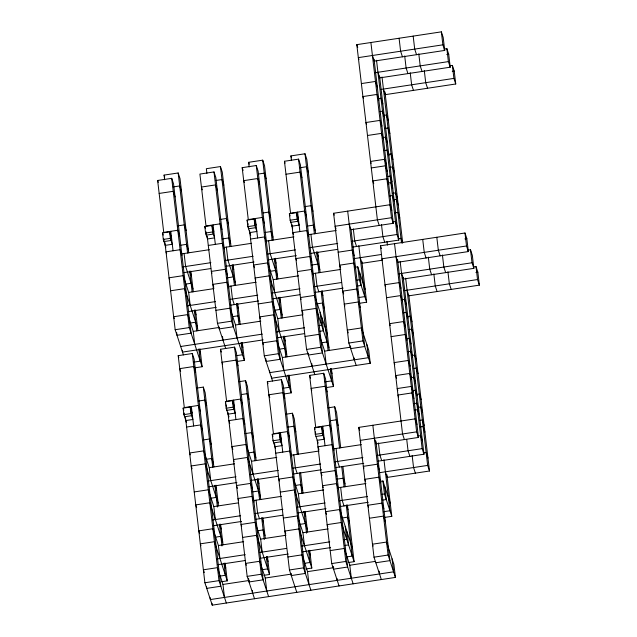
<?xml version="1.0" encoding="UTF-8"?>
<svg xmlns="http://www.w3.org/2000/svg" width="637" height="637" viewBox="0 0 637 637"><rect width="100%" height="100%" fill="white"/><g stroke="black" fill="none" stroke-linecap="round" stroke-linejoin="round"><path stroke-width="0.96" d="M379.23 225.442L377.391 219.845L356.808 44.646L441.361 31.85L443.193 37.448L444.722 50.419L374.261 61.088L372.422 55.491M444.722 50.419L442.882 44.829L358.336 57.625L358.95 59.488M443.949 49.073L446.871 48.635L448.703 54.233L450.232 67.204L379.771 77.873L377.932 72.276M446.76 54.527L448.703 54.233M375.113 72.706L448.392 61.614L450.232 67.204M449.459 65.858L452.381 65.42L454.213 71.018L455.742 83.988L385.281 94.658L383.442 89.061M361.386 83.582L375.472 81.448L377.311 87.046M452.27 71.312L454.213 71.018M380.623 89.491L453.902 78.399L455.742 83.988M378.163 98.663L380.982 98.233L382.821 103.831M379.692 111.634L382.511 111.212L384.342 116.802M383.673 115.44L386.492 115.018L388.331 120.616M385.202 128.419L388.021 127.997L389.852 133.587M367.477 135.49L381.571 133.356L383.41 138.954M382.741 137.592L385.56 137.162L387.392 142.76M164.617 179.738L164.075 175.103L178.169 172.969L180 178.567L188.727 252.825M231 246.423L222.281 172.165L220.442 166.568L206.348 168.701L206.898 173.336M249.171 166.942L248.629 162.308L262.715 160.174L264.554 165.763L273.281 240.03M291.443 160.54L290.902 155.906L304.996 153.772L306.827 159.369L315.554 233.628M179.658 235.841L177.819 230.244L163.733 232.378L157.634 180.462L171.719 178.336L173.559 183.926L191.092 333.167L176.998 335.301L176.672 332.522M219.056 327.052L219.271 328.907L233.365 326.773L215.832 177.532L214 171.934L199.907 174.068L206.006 225.976L220.099 223.842L221.931 229.439M264.204 223.038L262.372 217.448L248.279 219.574L242.179 167.666L256.273 165.532L258.112 171.13L280.216 359.3L266.123 361.434L265.796 358.655M306.485 216.644L304.645 211.046L290.552 213.18L284.452 161.265L298.546 159.139L300.385 164.728L322.489 352.906L308.396 355.04L308.181 353.185M384.262 150.571L387.081 150.141L388.92 155.739M173.113 186.944L179.69 185.948L181.529 191.538M215.394 180.542L221.971 179.546L223.802 185.144M258.606 174.005L264.244 173.145L266.075 178.742M299.939 167.746L306.516 166.751L308.356 172.34M388.252 154.377L391.07 153.947L392.902 159.545M159.154 193.441L173.248 191.307L175.087 196.905M285.981 174.243L300.075 172.109L301.906 177.707M371.291 167.937L385.385 165.803L387.224 171.401M389.772 167.356L392.591 166.926L394.43 172.523M387.312 176.529L390.131 176.099L391.97 181.696M372.82 180.916L386.906 178.782L388.745 184.372M388.076 183.01L390.895 182.588L392.726 188.186M177.691 225.872L184.268 224.877L186.1 230.475M219.964 219.478L226.541 218.483L228.38 224.073M263.177 212.933L268.814 212.081L270.653 217.679M304.518 206.675L311.087 205.679L312.926 211.277M392.822 193.314L395.641 192.884L397.48 198.481M389.597 195.989L392.416 195.567L394.255 201.157M165.867 247.22L163.311 239.424L162.546 232.935L169.593 231.868L171.536 237.8M211.866 225.466L212.631 231.956L214.573 237.888L207.527 238.955L205.584 233.023L204.819 226.533L211.866 225.466L213.809 231.398M250.723 235.356L247.857 226.621L247.092 220.139L254.139 219.072L256.09 224.996M292.694 228.022L290.13 220.227L289.373 213.737L296.412 212.67L298.363 218.602M393.586 199.795L396.405 199.373L398.236 204.971M356.179 365.423L348.837 343.04L333.589 213.268L389.955 204.732L391.795 210.329M163.311 239.424L170.35 238.357L172.301 244.29L165.254 245.356M205.584 233.023L212.631 231.956M247.857 226.621L254.904 225.562L256.846 231.486L249.808 232.553M290.13 220.227L297.176 219.16L299.127 225.092L292.08 226.159M180.916 245.197L186.553 244.345L188.393 249.943M222.249 238.939L228.826 237.943L230.666 243.541M264.53 232.545L271.099 231.55L272.939 237.139M307.743 226L313.38 225.148L315.211 230.745M395.107 212.774L397.926 212.352L399.765 217.942M208.291 245.444L222.385 243.31L224.216 248.908M250.564 239.042L264.658 236.908L266.497 242.506M349.203 224.113L351.043 229.71L393.316 223.308L391.484 217.711L335.118 226.246L336.033 229.041M181.274 253.94L209.358 249.688M223.547 247.546L251.639 243.294M265.82 241.144L293.912 236.892M308.101 234.742L336.185 230.49M392.647 221.947L395.466 221.517L397.305 227.114M182.795 266.919L210.887 262.667M225.076 260.525L253.16 256.273M267.349 254.123L295.433 249.871M309.622 247.721L337.706 243.469M351.895 241.319L396.994 234.496L398.826 240.093L352.794 247.06M398.157 238.732L400.976 238.302L402.504 242.968M183.695 272.66L210.775 268.559M225.968 266.258L254.028 262.014M268.249 259.856L296.301 255.612M310.522 253.462L337.602 249.362M338.167 252.204L352.253 250.07L354.092 255.66M404.384 439.57L402.544 433.972L380.44 245.802L464.986 232.999L466.825 238.596L468.346 251.575L397.894 262.237L396.055 256.647M464.883 238.891L466.825 238.596M185.486 284.134L191.124 283.282M226.828 277.875L233.405 276.88M270.04 271.33L275.678 270.478M311.374 265.08L317.951 264.084M353.646 258.678L381.603 254.442M170.589 290.775L184.682 288.641L197.534 327.808M297.415 271.577L311.509 269.443L313.34 275.041M339.688 265.175L353.782 263.041L355.621 268.639M468.346 251.575L466.515 245.978L381.961 258.781L382.574 260.644M382.471 260.191L362.063 263.28L360.224 257.682M169.681 279.659L169.068 277.796L183.153 275.662L188.663 292.447L213.936 288.625M228.126 286.475L256.209 282.223M254.529 267.795L253.614 265L267.707 262.866L273.217 279.651L298.482 275.829M312.671 273.679L340.755 269.427M354.944 267.277L357.763 266.855L365.112 289.23M467.582 250.23L470.496 249.784L472.336 255.381L473.856 268.36L403.404 279.022L401.565 273.432M187.374 305.856L215.457 301.604M229.646 299.454L257.73 295.202M271.919 293.052L300.011 288.8M314.2 286.658L341.313 282.549M356.473 280.256L359.292 279.826L366.633 302.209L359.117 303.347M398.746 273.854L472.025 262.762L473.856 268.36M474.063 266.863L476.006 266.569L477.846 272.166L479.366 285.145L408.914 295.807L407.075 290.217M188.265 311.589L216.325 307.345M230.546 305.195L258.598 300.943M272.819 298.793L299.9 294.692M315.092 292.391L343.144 288.147M357.365 285.997L361.123 285.424L359.602 272.445M215.911 310.33L230.005 308.197L235.515 324.981L237.036 337.96M258.192 303.929L272.278 301.795L277.788 318.58L279.317 331.558M475.903 272.461L477.846 272.166M190.065 323.063L195.702 322.211M232.338 316.669L237.975 315.809L239.815 321.406M274.611 310.267L280.248 309.415M316.892 303.865L322.521 303.013L324.36 308.611M359.164 297.471L364.802 296.611L358.806 245.627M404.256 290.639L477.535 279.547L479.366 285.145M164.927 242.57L175.167 329.711L189.253 327.577L202.112 366.737L194.596 367.875M207.2 236.176L217.44 323.309L231.534 321.175L244.385 360.343L236.868 361.474M386.54 297.71L400.633 295.576L402.465 301.174M174.251 318.596L173.638 316.732L187.732 314.598L193.242 331.383L219.478 327.41M235.515 324.981L260.78 321.159M277.788 318.58L303.061 314.758M402.735 299.669L404.614 299.382L406.454 304.98M180.669 346.496L262.309 334.138M276.498 331.988L304.582 327.737M318.771 325.587L321.589 325.165L320.061 312.186M403.317 312.791L406.135 312.361L407.975 317.959M407.306 316.597L410.124 316.167L411.956 321.765M263.169 339.879L182.508 352.086L182.293 350.231M277.39 337.721L304.478 333.629M319.67 331.328L323.429 330.754L321.9 317.775M200.241 411.032L198.402 405.443L184.308 407.576L178.209 355.661L192.302 353.527L194.142 359.125L220.816 586.231L206.73 588.365L206.507 586.51M242.514 404.638L240.675 399.041L226.589 401.175L220.49 349.267L234.575 347.133L236.415 352.723L263.097 579.829L249.003 581.963L248.565 578.261M305.035 336.463L319.129 334.329L324.639 351.114L326.16 364.093M193.696 362.142L200.273 361.147L198.855 349.092M236.908 355.597L242.546 354.745L241.136 342.698M279.189 349.195L284.827 348.343M321.462 342.802L327.1 341.95M408.827 329.576L411.645 329.146L413.485 334.743M249.585 230.698L264.283 355.844L278.377 353.71L291.236 392.87L283.72 394.008M291.857 224.304L306.564 349.442L320.65 347.308L333.509 386.476L326.932 387.471M348.837 343.04L362.931 340.906L370.272 363.289L271.633 378.219L271.418 376.371M391.11 336.647L405.204 334.513L407.043 340.102M263.376 344.728L262.762 342.865L276.856 340.731L282.366 357.516L308.603 353.543M324.639 351.114L350.876 347.141M406.366 338.741L409.185 338.319L411.024 343.916M407.895 351.72L410.714 351.298L412.545 356.887M196.745 388.092L203.322 387.097L205.162 392.695L213.881 466.953M239.018 381.698L245.595 380.703L247.435 386.293L256.154 460.559M411.876 355.526L414.695 355.104L416.534 360.701M289.365 437.165L287.526 431.575L273.432 433.709L267.333 381.794L281.427 379.66L283.266 385.258L305.37 573.435L291.276 575.569L291.061 573.714M331.638 430.771L329.799 425.174L315.705 427.308L309.614 375.4L323.7 373.266L325.539 378.856L347.643 567.034L333.549 569.167L333.223 566.389M198.274 401.071L204.843 400.076L206.683 405.673M241.487 394.534L247.124 393.674L248.956 399.272M282.82 388.275L289.397 387.28L287.98 375.225M325.093 381.874L331.67 380.878L330.253 368.831M413.405 368.505L416.224 368.082L418.055 373.672M186.45 422.419L183.886 414.623L183.13 408.134L190.168 407.067L192.119 412.999M229.025 416.948L226.167 408.221L225.402 401.732L232.449 400.665L234.392 406.597M410.945 377.677L413.763 377.247L415.595 382.845M183.886 414.623L190.933 413.556L192.884 419.48L185.837 420.547M226.167 408.221L233.206 407.154L235.157 413.087L228.11 414.154M412.465 390.656L415.284 390.226L417.124 395.824M186.593 427.037L200.687 424.903L202.526 430.501M228.874 420.643L242.96 418.509L244.799 424.099M285.87 414.225L292.447 413.23L294.278 418.827L298.435 454.189M328.143 407.831L334.72 406.836L336.559 412.426L340.707 447.795M416.455 394.462L419.273 394.032L421.105 399.63M413.994 403.635L416.813 403.205L418.644 408.803M203.784 439.864L209.422 439.012L211.253 444.602M245.118 433.606L251.695 432.611L253.534 438.208M287.391 427.204L293.968 426.209L295.807 431.806M330.611 420.667L336.248 419.815L338.08 425.405M417.976 407.441L420.794 407.011L422.634 412.609M414.751 410.124L417.569 409.695L419.409 415.292M275.574 448.552L273.01 440.756L272.246 434.267L279.293 433.2L281.243 439.132M318.15 443.081L315.283 434.354L314.527 427.865L321.574 426.798L323.516 432.73M381.34 579.551L373.991 557.176L358.742 427.395L415.109 418.867L416.948 424.457M273.01 440.756L280.057 439.689L282.008 445.621L274.961 446.688M315.283 434.354L322.33 433.287L324.281 439.219L317.234 440.286L331.718 563.57L339.059 585.952M419.504 420.42L422.323 419.99L424.154 425.588M315.984 436.48L323.031 435.413L322.266 428.924M206.07 459.333L211.707 458.473L213.546 464.07M248.342 452.931L253.98 452.079L255.819 457.669M420.261 426.909L423.079 426.479L424.919 432.077M275.717 453.17L289.811 451.044L291.65 456.633M374.365 438.24L376.196 443.838L418.469 437.436L416.638 431.846L360.271 440.374L360.884 442.237M190.256 454.858L189.643 452.995L203.736 450.861L209.247 467.646L234.512 463.824M232.839 449.396L231.924 446.593L246.009 444.459L251.519 461.244L276.792 457.422M290.982 455.272L319.065 451.02M333.255 448.878L361.338 444.626M417.8 436.074L420.619 435.652L422.458 441.242M207.957 481.054L236.04 476.802M250.23 474.653L278.313 470.401M292.502 468.251L320.586 463.999M334.775 461.849L362.867 457.605M377.056 455.455L422.148 448.631L423.979 454.221L377.948 461.188M423.31 452.859L426.129 452.437L427.968 458.027M208.848 486.787L236.9 482.543M251.121 480.386L278.21 476.285M293.402 473.992L321.454 469.74M335.675 467.59L363.727 463.346M194.221 491.931L208.315 489.797L213.817 506.582L215.346 519.553M236.494 485.529L250.588 483.395L252.419 488.993M210.648 498.261L216.277 497.409M252.921 491.86L258.558 491.008M295.194 485.466L300.831 484.614L302.671 490.203M336.527 479.207L343.104 478.212L344.943 483.809M379.74 472.662L427.658 465.408L429.489 471.006L387.216 477.408L385.377 471.81M195.742 504.902L209.836 502.768L222.687 541.936M280.296 492.106L294.39 489.972L307.241 529.14M213.817 506.582L238.119 502.904M253.279 500.602L281.363 496.358M279.38 480.991L278.767 479.128L292.861 476.994L298.371 493.779L323.636 489.957M337.825 487.807L365.917 483.555M380.098 481.405L382.917 480.983L390.266 503.357M212.527 519.983L240.611 515.731M254.8 513.581L282.884 509.329M297.073 507.187L325.165 502.935M339.354 500.786L367.438 496.534M381.627 494.384L384.445 493.962L391.787 516.336L384.278 517.475M213.427 525.724L241.479 521.472M255.7 519.322L282.78 515.222M297.973 512.92L326.025 508.676M340.246 506.519L368.305 502.274M382.526 500.125L386.285 499.551L384.756 486.58M283.346 518.064L297.431 515.93L302.941 532.715L304.47 545.694M215.218 537.198L220.856 536.338M257.491 530.796L263.129 529.944L264.968 535.534M299.764 524.394L305.402 523.542M342.045 518L347.683 517.14L349.514 522.738M383.378 511.742L389.955 510.747L383.968 459.763M242.593 537.437L256.687 535.303L269.539 574.47L263.901 575.322M369.42 518.239L383.506 516.105L385.345 521.703M199.715 533.655L198.792 530.86L212.885 528.726L218.395 545.511L243.66 541.689M241.678 526.329L241.065 524.458L255.158 522.324L260.668 539.109L285.933 535.287M302.941 532.715L328.214 528.885M217.098 558.92L245.189 554.668M259.378 552.518L286.491 548.409M301.651 546.116L329.735 541.864M343.924 539.714L346.743 539.292L345.222 526.313M217.997 564.653L245.078 560.552M260.27 558.251L288.322 554.007M302.543 551.857L330.603 547.605M344.824 545.455L348.582 544.89L347.054 531.911M287.916 556.993L302.01 554.859L307.52 571.644L309.041 584.623M330.189 550.591L344.283 548.465L349.793 565.25L351.313 578.221M219.789 576.127L225.426 575.275L224.009 563.219M262.07 569.725L267.699 568.873L266.29 556.826M304.343 563.331L309.98 562.479L308.563 550.424M346.616 556.929L352.253 556.077L346.265 505.093M185.51 417.768L204.891 582.767L218.985 580.633L226.326 603.016M227.895 412.298L247.164 576.374L261.258 574.24L268.607 596.614M274.635 443.901L289.445 569.972L303.531 567.838L310.88 590.22M331.718 563.57L345.811 561.436L353.153 583.818M373.991 557.176L388.084 555.042L395.426 577.417L212.24 605.15L204.891 582.767M221.628 581.724L227.266 580.872L225.172 563.084M306.174 568.921L311.812 568.069L309.725 550.288M348.455 562.527L354.092 561.675L347.428 504.958M204.286 572.591L203.37 569.797L217.456 567.663L222.966 584.447L249.21 580.474M246.256 565.258L245.643 563.395L259.737 561.261L265.239 578.046L291.483 574.072M307.52 571.644L333.756 567.671M349.793 565.25L375.058 561.42M375.83 562.766L389.916 560.632L375.87 441.059M416.534 54.686L414.703 49.097L413.174 36.118M422.044 71.471L420.213 65.882L418.796 53.826M427.554 88.256L425.715 82.667L424.306 70.611M402.449 56.82L400.609 51.231L399.088 38.252M407.951 73.605L406.119 68.008L404.702 55.96M413.461 90.39L411.629 84.793L410.212 72.745M440.167 255.843L438.328 250.245L436.807 237.267M445.677 272.628L443.838 267.03L442.42 254.983M451.187 289.413L449.348 283.815L447.93 271.768M378.832 100.017L377 94.427L362.907 96.561L363.52 98.424M356.808 44.646L357.731 47.449M426.073 257.977L424.242 252.379L422.713 239.401M431.583 274.762L429.752 269.164L428.335 257.117M437.093 291.547L435.254 285.949L433.845 273.894M381.882 125.975L380.05 120.377L365.957 122.511L366.57 124.382M386.46 164.911L384.621 159.314L370.527 161.448L371.14 163.311M373.123 181.848L373.736 183.711M400.944 288.195L399.104 282.597L385.011 284.731L385.624 286.602M384.74 242.227L382.901 236.63L381.483 224.582M380.44 245.802L381.356 248.597M405.514 327.131L403.675 321.534L389.589 323.668L390.202 325.531M410.085 366.06L408.253 360.462L394.16 362.596L394.773 364.468M411.613 379.039L409.774 373.441L395.688 375.575L396.604 378.378M413.134 392.018L411.303 386.42L397.209 388.554L397.822 390.417M413.899 398.507L412.059 392.91L397.974 395.044L398.587 396.907M356.553 246.495L354.713 240.897L353.304 228.842M333.589 213.268L334.202 215.131M358.663 294.597L356.831 288.999L342.738 291.133L343.654 293.928M409.894 456.355L408.054 450.757L406.748 439.634M415.404 473.14L413.564 467.542L412.147 455.495M360.192 307.575L358.352 301.978L344.267 304.112L344.872 305.975M339.999 266.107L340.604 267.978M290.902 155.906L291.515 157.769M348.232 332.864L347.308 330.07L361.402 327.936L368.751 350.31L370.272 363.289M316.732 252.037L318.261 256.695M284.452 161.265L285.065 163.136M308.77 236.104L306.93 230.514L292.837 232.648L293.45 234.512M319.79 269.674L312.441 247.299L310.92 234.32M381.706 460.623L379.875 455.025L378.458 442.978M311.819 262.062L309.98 256.464L295.887 258.598L296.5 260.461M321.303 290.966L322.84 295.632M379.246 469.795L377.415 464.198L363.321 466.332L363.934 468.195M318.85 291.826L317.019 286.228L315.49 273.249M380.775 482.766L378.935 477.177L364.842 479.311L365.455 481.174M289.373 213.737L290.066 215.863M358.742 427.395L359.666 430.198M327.41 334.56L314.559 295.401L300.465 297.535L301.078 299.398M383.824 508.724L381.985 503.126L367.891 505.26L368.505 507.132M328.931 347.539L316.079 308.38L301.986 310.514L302.909 313.308M330.452 368.831L331.981 373.497M259.633 184.109L257.794 178.511L243.708 180.645L244.321 182.508M327.06 391.835L325.228 386.245L311.135 388.379L311.748 390.242M248.629 162.308L249.234 164.171M373.075 546.06L372.47 544.197L386.555 542.063L393.905 564.446L395.426 577.417M306.564 349.442L314.821 374.62M274.459 258.439L275.988 263.097M242.179 167.666L243.103 170.461M277.509 276.076L270.168 253.693L268.639 240.714M309.614 375.4L310.53 378.195M333.923 450.24L332.084 444.642L317.998 446.776L318.914 449.571M339.433 467.025L337.594 461.427L336.073 448.448M279.03 297.368L280.559 302.034M336.973 476.189L335.134 470.6L321.048 472.726L321.964 475.528M346.464 505.101L347.993 509.759M282.087 315.004L269.228 275.845L255.142 277.979L255.755 279.842M338.494 489.168L336.662 483.571L322.569 485.705L323.182 487.576M344.004 505.953L342.173 500.356L340.644 487.385M247.092 220.139L247.562 221.557M314.527 427.865L314.989 429.282M283.608 336.304L285.137 340.962M352.564 548.696L339.712 509.528L325.618 511.662L326.534 514.457M286.658 353.941L273.806 314.774L259.713 316.908L260.326 318.771M354.092 561.675L341.233 522.507L327.139 524.641L327.752 526.504M288.179 375.233L289.708 379.899M217.36 190.503L215.521 184.913L201.427 187.047L202.351 189.842M284.787 398.236L282.955 392.639L268.862 394.773L269.777 397.576M264.283 355.844L272.548 381.022M232.187 264.833L233.715 269.499M235.236 282.478L227.895 260.095L226.366 247.116M267.333 381.794L267.946 383.665M297.161 473.418L295.321 467.829L293.8 454.85M227.266 274.858L225.434 269.268L211.341 271.402L211.954 273.265M236.757 303.769L238.286 308.427M304.183 511.495L305.712 516.161M228.794 287.836L226.955 282.239L212.862 284.373L213.785 287.176M234.305 304.621L232.465 299.024L230.944 286.053M204.819 226.533L205.52 228.659M272.246 434.267L272.947 436.393M241.327 342.698L242.856 347.364M308.762 550.432L310.291 555.09M311.812 568.069L298.96 528.909L284.866 531.043L285.782 533.838M237.943 365.702L236.104 360.112L222.01 362.238L222.624 364.109M217.44 323.309L225.705 348.487M164.075 175.103L164.688 176.967M220.49 349.267L221.405 352.062M289.445 569.972L296.786 592.354M189.906 271.235L191.434 275.893M257.34 478.96L258.869 483.626M157.634 180.462L158.247 182.333M181.943 255.302L180.112 249.712L166.018 251.846L166.631 253.709M192.963 288.872L185.614 266.497L184.093 253.518M260.39 496.605L247.538 457.438L233.445 459.572L234.058 461.435M225.402 401.732L225.864 403.149M194.484 310.163L196.013 314.829M261.911 517.897L263.439 522.563M229.177 421.575L229.79 423.438M253.948 501.964L252.109 496.374L238.023 498.508L238.628 500.371M259.458 518.749L257.619 513.159L256.098 500.18M162.546 232.935L163.239 235.061M199.055 349.1L200.583 353.758M266.481 556.834L268.018 561.492M236.797 486.461L237.41 488.324M195.663 372.104L193.831 366.506L179.738 368.64L180.653 371.435M175.167 329.711L183.424 354.889M178.209 355.661L178.822 357.524M247.164 576.374L254.513 598.748M215.059 485.362L216.596 490.028M218.117 503.007L205.265 463.84L191.172 465.973L192.087 468.768M183.13 408.134L183.822 410.26M219.638 524.299L221.166 528.957M224.208 563.227L225.737 567.893M227.266 580.872L214.406 541.705L200.321 543.839L200.934 545.702M196.053 505.834L196.666 507.705M452.381 65.42L453.902 78.399M476.006 266.569L477.535 279.547M446.871 48.635L448.392 61.614M470.496 249.784L472.025 262.762M441.361 31.85L442.882 44.829M464.986 232.999L466.515 245.978M384.955 91.879L402.703 242.936M408.914 295.807L429.489 471.006M382.025 77.013L401.517 242.936M405.658 278.162L427.658 465.408M379.556 76.018L398.826 240.093M403.181 277.175L423.979 454.221M376.523 60.228L396.994 234.496M400.147 261.377L422.148 448.631M374.046 59.233L393.316 223.308M397.568 259.458L418.469 437.436M370.901 42.512L391.484 217.711M394.534 243.668L416.638 431.846M386.993 241.367L387.431 245.07M361.848 261.425L366.633 302.209M386.89 474.629L391.787 516.336M357.763 266.855L359.292 279.826M366.912 344.721L368.441 357.691L269.793 372.629L269.578 370.774M382.917 480.983L384.445 493.962M392.066 558.848L393.594 571.827L210.401 599.552L210.186 597.705M351.043 229.71L364.762 346.504L350.676 348.638L350.35 345.859M347.683 211.134L362.931 340.906M372.836 425.261L388.084 555.042M354.124 357.97L354.347 359.825M379.174 571.174L379.501 573.961M317.696 251.894L320.124 272.556M322.274 290.822L329.273 350.422M331.415 368.688L333.509 386.476M342.881 466.284L345.278 486.692M304.996 153.772L314.391 233.803M316.533 252.029L318.97 272.732M321.215 291.889L328.111 350.597M334.72 406.836L339.561 448.034M341.735 466.531L344.123 486.859M298.546 159.139L320.65 347.308M323.7 373.266L345.811 561.436M297.598 212.113L299.884 231.581M322.752 426.241L325.037 445.709M297.113 214.796L297.877 221.286L290.83 222.353L290.615 220.498M296.412 212.67L297.176 219.16M321.574 426.798L322.33 433.287M311.748 363.448L312.074 366.227M337.005 578.5L337.228 580.355M315.442 431.846L315.657 433.701M275.423 258.288L277.851 278.958M279.993 297.224L282.422 317.895M284.572 336.153L287 356.824M289.142 375.089L291.236 392.87M300.608 472.686L303.005 493.086M305.155 511.352L307.575 532.022M262.715 160.174L272.118 240.197M274.26 258.431L276.689 279.133M278.831 297.36L281.267 318.062M283.409 336.296L285.838 356.999M292.447 413.23L297.288 454.436M299.462 472.933L301.85 493.261M303.992 511.495L306.532 533.153M273.217 279.651L274.738 292.63M282.366 357.516L283.887 370.495M298.371 493.779L299.892 506.757M256.273 165.532L278.377 353.71M281.427 379.66L303.531 567.838M255.326 218.507L257.611 237.975M280.479 432.642L282.764 452.111M254.84 221.198L255.604 227.688L248.557 228.747L248.334 226.899M279.993 435.326L280.758 441.815L273.711 442.882L273.384 440.103M254.139 219.072L254.904 225.562M279.293 433.2L280.057 439.689M247.904 223.189L248.119 225.044M233.15 264.689L235.579 285.36M237.72 303.626L240.149 324.289M242.299 342.555L244.385 360.343M258.303 478.817L260.732 499.488M262.874 517.754L265.303 538.424M267.452 556.682L269.539 574.47M220.442 166.568L229.846 246.599M232.091 265.756L234.416 285.527M236.558 303.761L238.994 324.464M245.595 380.703L254.999 460.726M257.141 478.96L259.57 499.663M261.711 517.889L264.259 539.555M251.519 461.244L253.048 474.223M260.668 539.109L262.197 552.088M265.239 578.046L266.768 591.025M214 171.934L231.534 321.175M234.575 347.133L261.258 574.24M213.053 224.909L215.338 244.377M233.628 400.108L235.921 419.576M212.567 227.592L213.323 234.082L206.277 235.149L205.847 231.438M233.142 402.791L233.906 409.28L226.86 410.347L226.645 408.492M232.449 400.665L233.206 407.154M222.512 336.384L222.95 340.094M252.348 590.372L252.563 592.227M226.207 404.782L226.422 406.637M190.877 271.091L193.298 291.754M195.448 310.02L197.876 330.691M200.018 348.957L202.112 366.737M216.031 485.219L218.459 505.889M220.601 524.155L223.03 544.818M178.169 172.969L187.573 253M189.715 271.227L192.143 291.929M194.285 310.163L196.714 330.866M203.322 387.097L212.726 467.128M214.868 485.354L217.408 507.02M219.439 524.291L221.987 545.957M188.663 292.447L190.192 305.426M193.242 331.383L194.763 344.362M209.247 467.646L210.775 480.624M218.395 545.511L219.916 558.49M222.966 584.447L224.495 597.418M171.719 178.336L189.253 327.577M192.302 353.527L218.985 580.633M170.772 231.311L173.065 250.779M191.355 406.51L193.64 425.97M170.286 233.994L171.05 240.483L164.004 241.55L163.677 238.771M190.869 409.193L191.633 415.682L184.587 416.749L184.149 413.039M169.593 231.868L170.35 238.357M190.168 407.067L190.933 413.556M212.017 603.295L212.24 605.15"/></g></svg>
